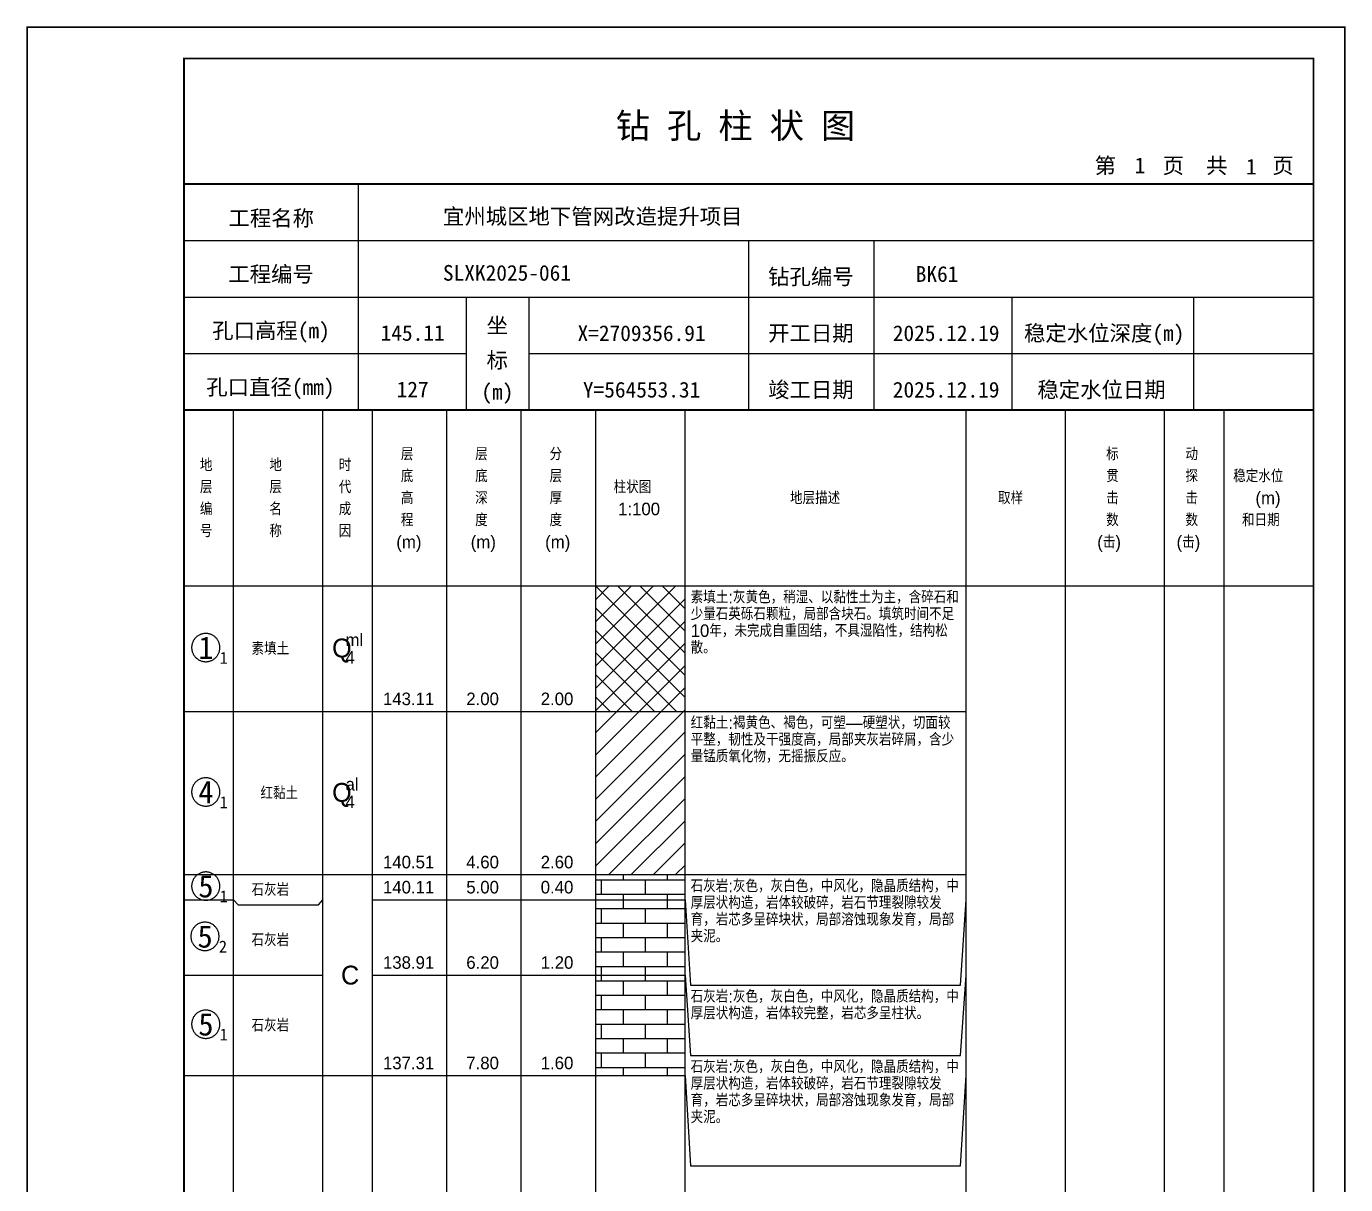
# Model space of a CAD drawing. Header units: millimetres. Extents: x 12489 to 89920, y 4630 to 4927.
# Drawn here: x 25689.3 to 25899.6, y 4742.3 to 4926.8 of the extents above; entities that cross this region are included whole.
import ezdxf
from ezdxf.enums import TextEntityAlignment as Align

# ---------------------------------------------------------------- set-up
doc = ezdxf.new("R2010")
doc.units = ezdxf.units.MM
doc.layers.add('ZZT_TC', color=7, linetype='Continuous')
doc.styles.add('成果图图块', font='', dxfattribs={"height": 2.5})
doc.styles.add('成果图模板', font='')
doc.styles.add('成果图模板标题', font='simhei.ttf')
doc.styles.add('成果图表体', font='Comfont.shx', dxfattribs={"height": 2, "bigfont": 'Hztxt12a.shx'})
doc.styles.get('成果图图块').set_extended_font_data('FangSong_GB2312')
doc.styles.get('成果图模板').set_extended_font_data('FangSong_GB2312')
pattern_1 = [(0, (0, 0), (0, 2.3), []), (90, (0, 0), (-3.5, 2.3), [2.3, -2.3])]

# ---------------------------------------------------------------- blocks, each defined once
blk = doc.blocks.new('DCBH-1-1-1041', base_point=(0.3, -0.11))
at = {"layer": 'ZZT_TC', "color": 7}
blk.add_polyline3d([(-0.19, 2.31, 0), (-0.3, 2.31, 0), (-0.41, 2.3, 0), (-0.52, 2.29, 0), (-0.63, 2.27, 0), (-0.73, 2.24, 0), (-0.84, 2.21, 0), (-0.95, 2.18, 0), (-1.05, 2.14, 0), (-1.15, 2.09, 0), (-1.25, 2.04, 0), (-1.35, 1.99, 0), (-1.44, 1.93, 0), (-1.53, 1.87, 0), (-1.62, 1.8, 0), (-1.7, 1.73, 0), (-1.78, 1.65, 0), (-1.86, 1.57, 0), (-1.93, 1.49, 0), (-2, 1.4, 0), (-2.06, 1.31, 0), (-2.12, 1.22, 0), (-2.17, 1.12, 0), (-2.22, 1.02, 0), (-2.27, 0.92, 0), (-2.31, 0.82, 0), (-2.34, 0.71, 0), (-2.37, 0.61, 0), (-2.4, 0.5, 0), (-2.41, 0.39, 0), (-2.43, 0.28, 0), (-2.44, 0.17, 0), (-2.44, 0.06, 0), (-2.44, -0.05, 0), (-2.43, -0.16, 0), (-2.41, -0.27, 0), (-2.4, -0.38, 0), (-2.37, -0.49, 0), (-2.34, -0.6, 0), (-2.31, -0.7, 0), (-2.27, -0.8, 0), (-2.22, -0.9, 0), (-2.17, -1, 0), (-2.12, -1.1, 0), (-2.06, -1.19, 0), (-2, -1.28, 0), (-1.93, -1.37, 0), (-1.86, -1.45, 0), (-1.78, -1.53, 0), (-1.7, -1.61, 0), (-1.62, -1.68, 0), (-1.53, -1.75, 0), (-1.44, -1.81, 0), (-1.35, -1.87, 0), (-1.25, -1.93, 0), (-1.15, -1.98, 0), (-1.05, -2.02, 0), (-0.95, -2.06, 0), (-0.84, -2.1, 0), (-0.73, -2.13, 0), (-0.63, -2.15, 0), (-0.52, -2.17, 0), (-0.41, -2.18, 0), (-0.3, -2.19, 0), (-0.19, -2.19, 0), (-0.08, -2.19, 0), (0.03, -2.18, 0), (0.14, -2.17, 0), (0.25, -2.15, 0), (0.36, -2.13, 0), (0.47, -2.1, 0), (0.57, -2.06, 0), (0.67, -2.02, 0), (0.77, -1.98, 0), (0.87, -1.93, 0), (0.97, -1.87, 0), (1.06, -1.81, 0), (1.15, -1.75, 0), (1.24, -1.68, 0), (1.32, -1.61, 0), (1.4, -1.53, 0), (1.48, -1.45, 0), (1.55, -1.37, 0), (1.62, -1.28, 0), (1.68, -1.19, 0), (1.74, -1.1, 0), (1.8, -1, 0), (1.85, -0.9, 0), (1.89, -0.8, 0), (1.93, -0.7, 0), (1.97, -0.6, 0), (2, -0.49, 0), (2.02, -0.38, 0), (2.04, -0.27, 0), (2.05, -0.16, 0), (2.06, -0.05, 0), (2.06, 0.06, 0), (2.06, 0.17, 0), (2.05, 0.28, 0), (2.04, 0.39, 0), (2.02, 0.5, 0), (2, 0.61, 0), (1.97, 0.71, 0), (1.93, 0.82, 0), (1.89, 0.92, 0), (1.85, 1.02, 0), (1.8, 1.12, 0), (1.74, 1.22, 0), (1.68, 1.31, 0), (1.62, 1.4, 0), (1.55, 1.49, 0), (1.48, 1.57, 0), (1.4, 1.65, 0), (1.32, 1.73, 0), (1.24, 1.8, 0), (1.15, 1.87, 0), (1.06, 1.93, 0), (0.97, 1.99, 0), (0.87, 2.04, 0), (0.77, 2.09, 0), (0.67, 2.14, 0), (0.57, 2.18, 0), (0.47, 2.21, 0), (0.36, 2.24, 0), (0.25, 2.27, 0), (0.14, 2.29, 0), (0.03, 2.3, 0), (-0.08, 2.31, 0), (-0.19, 2.31, 0)], dxfattribs=at)
at = {"style": '成果图图块'}
blk.add_text('1', height=3.57, dxfattribs=at).set_placement((-0.16, -1.74), align=Align.CENTER)
blk.add_text('1', height=1.91, dxfattribs=at).set_placement((2.03, -2.53))
blk = doc.blocks.new('DCBH-1-1-1042', base_point=(0.3, -0.11))
at = {"layer": 'ZZT_TC', "color": 7}
blk.add_polyline3d([(-0.19, 2.31, 0), (-0.3, 2.31, 0), (-0.41, 2.3, 0), (-0.52, 2.29, 0), (-0.63, 2.27, 0), (-0.73, 2.24, 0), (-0.84, 2.21, 0), (-0.95, 2.18, 0), (-1.05, 2.14, 0), (-1.15, 2.09, 0), (-1.25, 2.04, 0), (-1.35, 1.99, 0), (-1.44, 1.93, 0), (-1.53, 1.87, 0), (-1.62, 1.8, 0), (-1.7, 1.73, 0), (-1.78, 1.65, 0), (-1.86, 1.57, 0), (-1.93, 1.49, 0), (-2, 1.4, 0), (-2.06, 1.31, 0), (-2.12, 1.22, 0), (-2.17, 1.12, 0), (-2.22, 1.02, 0), (-2.27, 0.92, 0), (-2.31, 0.82, 0), (-2.34, 0.71, 0), (-2.37, 0.61, 0), (-2.4, 0.5, 0), (-2.41, 0.39, 0), (-2.43, 0.28, 0), (-2.44, 0.17, 0), (-2.44, 0.06, 0), (-2.44, -0.05, 0), (-2.43, -0.16, 0), (-2.41, -0.27, 0), (-2.4, -0.38, 0), (-2.37, -0.49, 0), (-2.34, -0.6, 0), (-2.31, -0.7, 0), (-2.27, -0.8, 0), (-2.22, -0.9, 0), (-2.17, -1, 0), (-2.12, -1.1, 0), (-2.06, -1.19, 0), (-2, -1.28, 0), (-1.93, -1.37, 0), (-1.86, -1.45, 0), (-1.78, -1.53, 0), (-1.7, -1.61, 0), (-1.62, -1.68, 0), (-1.53, -1.75, 0), (-1.44, -1.81, 0), (-1.35, -1.87, 0), (-1.25, -1.93, 0), (-1.15, -1.98, 0), (-1.05, -2.02, 0), (-0.95, -2.06, 0), (-0.84, -2.1, 0), (-0.73, -2.13, 0), (-0.63, -2.15, 0), (-0.52, -2.17, 0), (-0.41, -2.18, 0), (-0.3, -2.19, 0), (-0.19, -2.19, 0), (-0.08, -2.19, 0), (0.03, -2.18, 0), (0.14, -2.17, 0), (0.25, -2.15, 0), (0.36, -2.13, 0), (0.47, -2.1, 0), (0.57, -2.06, 0), (0.67, -2.02, 0), (0.77, -1.98, 0), (0.87, -1.93, 0), (0.97, -1.87, 0), (1.06, -1.81, 0), (1.15, -1.75, 0), (1.24, -1.68, 0), (1.32, -1.61, 0), (1.4, -1.53, 0), (1.48, -1.45, 0), (1.55, -1.37, 0), (1.62, -1.28, 0), (1.68, -1.19, 0), (1.74, -1.1, 0), (1.8, -1, 0), (1.85, -0.9, 0), (1.89, -0.8, 0), (1.93, -0.7, 0), (1.97, -0.6, 0), (2, -0.49, 0), (2.02, -0.38, 0), (2.04, -0.27, 0), (2.05, -0.16, 0), (2.06, -0.05, 0), (2.06, 0.06, 0), (2.06, 0.17, 0), (2.05, 0.28, 0), (2.04, 0.39, 0), (2.02, 0.5, 0), (2, 0.61, 0), (1.97, 0.71, 0), (1.93, 0.82, 0), (1.89, 0.92, 0), (1.85, 1.02, 0), (1.8, 1.12, 0), (1.74, 1.22, 0), (1.68, 1.31, 0), (1.62, 1.4, 0), (1.55, 1.49, 0), (1.48, 1.57, 0), (1.4, 1.65, 0), (1.32, 1.73, 0), (1.24, 1.8, 0), (1.15, 1.87, 0), (1.06, 1.93, 0), (0.97, 1.99, 0), (0.87, 2.04, 0), (0.77, 2.09, 0), (0.67, 2.14, 0), (0.57, 2.18, 0), (0.47, 2.21, 0), (0.36, 2.24, 0), (0.25, 2.27, 0), (0.14, 2.29, 0), (0.03, 2.3, 0), (-0.08, 2.31, 0), (-0.19, 2.31, 0)], dxfattribs=at)
at = {"style": '成果图图块'}
blk.add_text('4', height=3.57, dxfattribs=at).set_placement((-0.16, -1.74), align=Align.CENTER)
blk.add_text('1', height=1.91, dxfattribs=at).set_placement((2.03, -2.53))
blk = doc.blocks.new('DCBH-1-1-1043', base_point=(0.3, -0.11))
at = {"layer": 'ZZT_TC', "color": 7}
blk.add_polyline3d([(-0.19, 2.31, 0), (-0.3, 2.31, 0), (-0.41, 2.3, 0), (-0.52, 2.29, 0), (-0.63, 2.27, 0), (-0.73, 2.24, 0), (-0.84, 2.21, 0), (-0.95, 2.18, 0), (-1.05, 2.14, 0), (-1.15, 2.09, 0), (-1.25, 2.04, 0), (-1.35, 1.99, 0), (-1.44, 1.93, 0), (-1.53, 1.87, 0), (-1.62, 1.8, 0), (-1.7, 1.73, 0), (-1.78, 1.65, 0), (-1.86, 1.57, 0), (-1.93, 1.49, 0), (-2, 1.4, 0), (-2.06, 1.31, 0), (-2.12, 1.22, 0), (-2.17, 1.12, 0), (-2.22, 1.02, 0), (-2.27, 0.92, 0), (-2.31, 0.82, 0), (-2.34, 0.71, 0), (-2.37, 0.61, 0), (-2.4, 0.5, 0), (-2.41, 0.39, 0), (-2.43, 0.28, 0), (-2.44, 0.17, 0), (-2.44, 0.06, 0), (-2.44, -0.05, 0), (-2.43, -0.16, 0), (-2.41, -0.27, 0), (-2.4, -0.38, 0), (-2.37, -0.49, 0), (-2.34, -0.6, 0), (-2.31, -0.7, 0), (-2.27, -0.8, 0), (-2.22, -0.9, 0), (-2.17, -1, 0), (-2.12, -1.1, 0), (-2.06, -1.19, 0), (-2, -1.28, 0), (-1.93, -1.37, 0), (-1.86, -1.45, 0), (-1.78, -1.53, 0), (-1.7, -1.61, 0), (-1.62, -1.68, 0), (-1.53, -1.75, 0), (-1.44, -1.81, 0), (-1.35, -1.87, 0), (-1.25, -1.93, 0), (-1.15, -1.98, 0), (-1.05, -2.02, 0), (-0.95, -2.06, 0), (-0.84, -2.1, 0), (-0.73, -2.13, 0), (-0.63, -2.15, 0), (-0.52, -2.17, 0), (-0.41, -2.18, 0), (-0.3, -2.19, 0), (-0.19, -2.19, 0), (-0.08, -2.19, 0), (0.03, -2.18, 0), (0.14, -2.17, 0), (0.25, -2.15, 0), (0.36, -2.13, 0), (0.47, -2.1, 0), (0.57, -2.06, 0), (0.67, -2.02, 0), (0.77, -1.98, 0), (0.87, -1.93, 0), (0.97, -1.87, 0), (1.06, -1.81, 0), (1.15, -1.75, 0), (1.24, -1.68, 0), (1.32, -1.61, 0), (1.4, -1.53, 0), (1.48, -1.45, 0), (1.55, -1.37, 0), (1.62, -1.28, 0), (1.68, -1.19, 0), (1.74, -1.1, 0), (1.8, -1, 0), (1.85, -0.9, 0), (1.89, -0.8, 0), (1.93, -0.7, 0), (1.97, -0.6, 0), (2, -0.49, 0), (2.02, -0.38, 0), (2.04, -0.27, 0), (2.05, -0.16, 0), (2.06, -0.05, 0), (2.06, 0.06, 0), (2.06, 0.17, 0), (2.05, 0.28, 0), (2.04, 0.39, 0), (2.02, 0.5, 0), (2, 0.61, 0), (1.97, 0.71, 0), (1.93, 0.82, 0), (1.89, 0.92, 0), (1.85, 1.02, 0), (1.8, 1.12, 0), (1.74, 1.22, 0), (1.68, 1.31, 0), (1.62, 1.4, 0), (1.55, 1.49, 0), (1.48, 1.57, 0), (1.4, 1.65, 0), (1.32, 1.73, 0), (1.24, 1.8, 0), (1.15, 1.87, 0), (1.06, 1.93, 0), (0.97, 1.99, 0), (0.87, 2.04, 0), (0.77, 2.09, 0), (0.67, 2.14, 0), (0.57, 2.18, 0), (0.47, 2.21, 0), (0.36, 2.24, 0), (0.25, 2.27, 0), (0.14, 2.29, 0), (0.03, 2.3, 0), (-0.08, 2.31, 0), (-0.19, 2.31, 0)], dxfattribs=at)
at = {"style": '成果图图块'}
blk.add_text('5', height=3.57, dxfattribs=at).set_placement((-0.16, -1.74), align=Align.CENTER)
blk.add_text('1', height=1.91, dxfattribs=at).set_placement((2.03, -2.53))
blk = doc.blocks.new('DCBH-1-1-1044', base_point=(0.43, -0.11))
at = {"layer": 'ZZT_TC', "color": 7}
blk.add_polyline3d([(-0.19, 2.31, 0), (-0.3, 2.31, 0), (-0.41, 2.3, 0), (-0.52, 2.29, 0), (-0.63, 2.27, 0), (-0.73, 2.24, 0), (-0.84, 2.21, 0), (-0.95, 2.18, 0), (-1.05, 2.14, 0), (-1.15, 2.09, 0), (-1.25, 2.04, 0), (-1.35, 1.99, 0), (-1.44, 1.93, 0), (-1.53, 1.87, 0), (-1.62, 1.8, 0), (-1.7, 1.73, 0), (-1.78, 1.65, 0), (-1.86, 1.57, 0), (-1.93, 1.49, 0), (-2, 1.4, 0), (-2.06, 1.31, 0), (-2.12, 1.22, 0), (-2.17, 1.12, 0), (-2.22, 1.02, 0), (-2.27, 0.92, 0), (-2.31, 0.82, 0), (-2.34, 0.71, 0), (-2.37, 0.61, 0), (-2.4, 0.5, 0), (-2.41, 0.39, 0), (-2.43, 0.28, 0), (-2.44, 0.17, 0), (-2.44, 0.06, 0), (-2.44, -0.05, 0), (-2.43, -0.16, 0), (-2.41, -0.27, 0), (-2.4, -0.38, 0), (-2.37, -0.49, 0), (-2.34, -0.6, 0), (-2.31, -0.7, 0), (-2.27, -0.8, 0), (-2.22, -0.9, 0), (-2.17, -1, 0), (-2.12, -1.1, 0), (-2.06, -1.19, 0), (-2, -1.28, 0), (-1.93, -1.37, 0), (-1.86, -1.45, 0), (-1.78, -1.53, 0), (-1.7, -1.61, 0), (-1.62, -1.68, 0), (-1.53, -1.75, 0), (-1.44, -1.81, 0), (-1.35, -1.87, 0), (-1.25, -1.93, 0), (-1.15, -1.98, 0), (-1.05, -2.02, 0), (-0.95, -2.06, 0), (-0.84, -2.1, 0), (-0.73, -2.13, 0), (-0.63, -2.15, 0), (-0.52, -2.17, 0), (-0.41, -2.18, 0), (-0.3, -2.19, 0), (-0.19, -2.19, 0), (-0.08, -2.19, 0), (0.03, -2.18, 0), (0.14, -2.17, 0), (0.25, -2.15, 0), (0.36, -2.13, 0), (0.47, -2.1, 0), (0.57, -2.06, 0), (0.67, -2.02, 0), (0.77, -1.98, 0), (0.87, -1.93, 0), (0.97, -1.87, 0), (1.06, -1.81, 0), (1.15, -1.75, 0), (1.24, -1.68, 0), (1.32, -1.61, 0), (1.4, -1.53, 0), (1.48, -1.45, 0), (1.55, -1.37, 0), (1.62, -1.28, 0), (1.68, -1.19, 0), (1.74, -1.1, 0), (1.8, -1, 0), (1.85, -0.9, 0), (1.89, -0.8, 0), (1.93, -0.7, 0), (1.97, -0.6, 0), (2, -0.49, 0), (2.02, -0.38, 0), (2.04, -0.27, 0), (2.05, -0.16, 0), (2.06, -0.05, 0), (2.06, 0.06, 0), (2.06, 0.17, 0), (2.05, 0.28, 0), (2.04, 0.39, 0), (2.02, 0.5, 0), (2, 0.61, 0), (1.97, 0.71, 0), (1.93, 0.82, 0), (1.89, 0.92, 0), (1.85, 1.02, 0), (1.8, 1.12, 0), (1.74, 1.22, 0), (1.68, 1.31, 0), (1.62, 1.4, 0), (1.55, 1.49, 0), (1.48, 1.57, 0), (1.4, 1.65, 0), (1.32, 1.73, 0), (1.24, 1.8, 0), (1.15, 1.87, 0), (1.06, 1.93, 0), (0.97, 1.99, 0), (0.87, 2.04, 0), (0.77, 2.09, 0), (0.67, 2.14, 0), (0.57, 2.18, 0), (0.47, 2.21, 0), (0.36, 2.24, 0), (0.25, 2.27, 0), (0.14, 2.29, 0), (0.03, 2.3, 0), (-0.08, 2.31, 0), (-0.19, 2.31, 0)], dxfattribs=at)
at = {"style": '成果图图块'}
blk.add_text('5', height=3.57, dxfattribs=at).set_placement((-0.16, -1.74), align=Align.CENTER)
blk.add_text('2', height=1.91, dxfattribs=at).set_placement((2.03, -2.53))
blk = doc.blocks.new('DCBH-1-1-1045', base_point=(0.3, -0.11))
at = {"layer": 'ZZT_TC', "color": 7}
blk.add_polyline3d([(-0.19, 2.31, 0), (-0.3, 2.31, 0), (-0.41, 2.3, 0), (-0.52, 2.29, 0), (-0.63, 2.27, 0), (-0.73, 2.24, 0), (-0.84, 2.21, 0), (-0.95, 2.18, 0), (-1.05, 2.14, 0), (-1.15, 2.09, 0), (-1.25, 2.04, 0), (-1.35, 1.99, 0), (-1.44, 1.93, 0), (-1.53, 1.87, 0), (-1.62, 1.8, 0), (-1.7, 1.73, 0), (-1.78, 1.65, 0), (-1.86, 1.57, 0), (-1.93, 1.49, 0), (-2, 1.4, 0), (-2.06, 1.31, 0), (-2.12, 1.22, 0), (-2.17, 1.12, 0), (-2.22, 1.02, 0), (-2.27, 0.92, 0), (-2.31, 0.82, 0), (-2.34, 0.71, 0), (-2.37, 0.61, 0), (-2.4, 0.5, 0), (-2.41, 0.39, 0), (-2.43, 0.28, 0), (-2.44, 0.17, 0), (-2.44, 0.06, 0), (-2.44, -0.05, 0), (-2.43, -0.16, 0), (-2.41, -0.27, 0), (-2.4, -0.38, 0), (-2.37, -0.49, 0), (-2.34, -0.6, 0), (-2.31, -0.7, 0), (-2.27, -0.8, 0), (-2.22, -0.9, 0), (-2.17, -1, 0), (-2.12, -1.1, 0), (-2.06, -1.19, 0), (-2, -1.28, 0), (-1.93, -1.37, 0), (-1.86, -1.45, 0), (-1.78, -1.53, 0), (-1.7, -1.61, 0), (-1.62, -1.68, 0), (-1.53, -1.75, 0), (-1.44, -1.81, 0), (-1.35, -1.87, 0), (-1.25, -1.93, 0), (-1.15, -1.98, 0), (-1.05, -2.02, 0), (-0.95, -2.06, 0), (-0.84, -2.1, 0), (-0.73, -2.13, 0), (-0.63, -2.15, 0), (-0.52, -2.17, 0), (-0.41, -2.18, 0), (-0.3, -2.19, 0), (-0.19, -2.19, 0), (-0.08, -2.19, 0), (0.03, -2.18, 0), (0.14, -2.17, 0), (0.25, -2.15, 0), (0.36, -2.13, 0), (0.47, -2.1, 0), (0.57, -2.06, 0), (0.67, -2.02, 0), (0.77, -1.98, 0), (0.87, -1.93, 0), (0.97, -1.87, 0), (1.06, -1.81, 0), (1.15, -1.75, 0), (1.24, -1.68, 0), (1.32, -1.61, 0), (1.4, -1.53, 0), (1.48, -1.45, 0), (1.55, -1.37, 0), (1.62, -1.28, 0), (1.68, -1.19, 0), (1.74, -1.1, 0), (1.8, -1, 0), (1.85, -0.9, 0), (1.89, -0.8, 0), (1.93, -0.7, 0), (1.97, -0.6, 0), (2, -0.49, 0), (2.02, -0.38, 0), (2.04, -0.27, 0), (2.05, -0.16, 0), (2.06, -0.05, 0), (2.06, 0.06, 0), (2.06, 0.17, 0), (2.05, 0.28, 0), (2.04, 0.39, 0), (2.02, 0.5, 0), (2, 0.61, 0), (1.97, 0.71, 0), (1.93, 0.82, 0), (1.89, 0.92, 0), (1.85, 1.02, 0), (1.8, 1.12, 0), (1.74, 1.22, 0), (1.68, 1.31, 0), (1.62, 1.4, 0), (1.55, 1.49, 0), (1.48, 1.57, 0), (1.4, 1.65, 0), (1.32, 1.73, 0), (1.24, 1.8, 0), (1.15, 1.87, 0), (1.06, 1.93, 0), (0.97, 1.99, 0), (0.87, 2.04, 0), (0.77, 2.09, 0), (0.67, 2.14, 0), (0.57, 2.18, 0), (0.47, 2.21, 0), (0.36, 2.24, 0), (0.25, 2.27, 0), (0.14, 2.29, 0), (0.03, 2.3, 0), (-0.08, 2.31, 0), (-0.19, 2.31, 0)], dxfattribs=at)
at = {"style": '成果图图块'}
blk.add_text('5', height=3.57, dxfattribs=at).set_placement((-0.16, -1.74), align=Align.CENTER)
blk.add_text('1', height=1.91, dxfattribs=at).set_placement((2.03, -2.53))
blk = doc.blocks.new('钻孔柱状图路桥昇龙制图梁世成校核莫家里.dwg61', base_point=(25, 236))
for p, q in [((52.82, 236), (52.82, 272)), ((25, 263), (205, 263)), ((115, 236), (115, 263)), ((135, 236), (135, 263)), ((25, 254), (205, 254)), ((70, 236), (70, 254)), ((80, 236), (80, 254)), ((157, 236), (157, 254)), ((185.95, 236), (185.95, 254)), ((25, 245), (70, 245)), ((80, 245), (205, 245))]:
    blk.add_line(p, q)
for points, const_width in [([(0, 0), (210, 0), (210, 297), (0, 297)], 0.25), ([(25, 5), (205, 5), (205, 292), (25, 292)], 0.3)]:
    blk.add_lwpolyline(points, close=True, dxfattribs=dict(const_width=const_width))
at = {"const_width": 0.3}
for points in [[(25, 272), (205, 272)], [(25, 236), (205, 236)]]:
    blk.add_lwpolyline(points, dxfattribs=at)
for s, height, style, p in [('钻 孔 柱 状 图', 4, '成果图模板标题', (93.8, 279.31)), ('第', 2.5, '成果图模板', (170.12, 273.7)), ('页', 2.5, '成果图模板', (180.96, 273.7)), ('共', 2.5, '成果图模板', (187.88, 273.7)), ('页', 2.5, '成果图模板', (198.44, 273.7)), ('工程名称', 2.5, '成果图模板', (32.07, 265.32)), ('宜州城区地下管网改造提升项目', 2.5, '成果图模板', (66.26, 265.61)), ('工程编号', 2.5, '成果图模板', (32.05, 256.41)), ('SLXK2025-061', 2.5, '成果图模板', (66.26, 256.61)), ('钻孔编号', 2.5, '成果图模板', (118.08, 256)), ('BK61', 2.5, '成果图模板', (141.61, 256.43)), ('孔口高程(m)', 2.5, '成果图模板', (29.48, 247.41)), ('坐', 2.5, '成果图模板', (73.21, 248.24)), ('开工日期', 2.5, '成果图模板', (118.08, 247)), ('稳定水位深度(m)', 2.5, '成果图模板', (158.86, 247)), ('标', 2.5, '成果图模板', (73.21, 242.7)), ('孔口直径(mm)', 2.5, '成果图模板', (28.54, 238.41)), ('(m) ', 2.5, '成果图模板', (72.38, 237.65)), ('竣工日期', 2.5, '成果图模板', (118.08, 238)), ('稳定水位日期', 2.5, '成果图模板', (160.99, 238))]:
    blk.add_text(s, height=height, dxfattribs=dict(style=style)).set_placement(p)
at = {"style": '成果图模板'}
for s, p in [('1', (177.35, 273.74)), ('1', (195.08, 273.53)), ('145.11', (61.43, 247.04)), ('X=2709356.91', (97.92, 247)), ('2025.12.19', (146.46, 247)), ('127', (61.43, 238.04)), ('Y=564553.31', (97.92, 238)), ('2025.12.19', (146.46, 238))]:
    blk.add_text(s, height=2.5, dxfattribs=at).set_placement(p, align=Align.CENTER)

msp = doc.modelspace()

# ---------------------------------------------------------------- hatches: boundary and pattern name
at = {"linetype": 'Continuous'}
h = msp.add_hatch(dxfattribs=at)
h.set_pattern_fill('GKSTT', scale=0.5, style=0, pattern_type=2)
h.set_pattern_definition([(45, (0, 0), (-1.76776695, 1.76776695), []), (135, (0, 0), (-1.76776695, -1.76776695), [])])
h.paths.add_polyline_path([(25780.06, 4817.71), (25794.29, 4817.71), (25794.29, 4837.71), (25780.06, 4837.71)])
h = msp.add_hatch(dxfattribs=at)
h.set_pattern_fill('GKNXT', scale=0.5, style=0, pattern_type=2)
h.set_pattern_definition([(45, (0, 0), (-1.76776695, 1.76776695), [])])
h.paths.add_polyline_path([(25780.06, 4791.71), (25794.29, 4791.71), (25794.29, 4817.71), (25780.06, 4817.71)])
h = msp.add_hatch(dxfattribs=at)
h.set_pattern_fill('GKSHY', scale=0.5, style=0, pattern_type=2)
h.set_pattern_definition(pattern_1)
h.paths.add_polyline_path([(25780.06, 4787.71), (25794.29, 4787.71), (25794.29, 4791.71), (25780.06, 4791.71)])
h = msp.add_hatch(dxfattribs=at)
h.set_pattern_fill('GKSHY', scale=0.5, style=0, pattern_type=2)
h.set_pattern_definition(pattern_1)
h.paths.add_polyline_path([(25780.06, 4775.71), (25794.29, 4775.71), (25794.29, 4787.71), (25780.06, 4787.71)])
h = msp.add_hatch(dxfattribs=at)
h.set_pattern_fill('GKSHY', scale=0.5, style=0, pattern_type=2)
h.set_pattern_definition(pattern_1)
h.paths.add_polyline_path([(25780.06, 4759.71), (25794.29, 4759.71), (25794.29, 4775.71), (25780.06, 4775.71)])

# ---------------------------------------------------------------- linework, layer by layer
at = {"color": 0}
for p, q in [((25714.45, 4837.71), (25722.35, 4837.71)), ((25714.45, 4817.71), (25714.45, 4837.71)), ((25722.35, 4817.71), (25722.35, 4837.71)), ((25714.45, 4817.71), (25722.35, 4817.71)), ((25714.45, 4817.71), (25722.35, 4817.71)), ((25714.45, 4791.71), (25714.45, 4817.71)), ((25722.35, 4791.71), (25722.35, 4817.71)), ((25714.45, 4791.71), (25722.35, 4791.71)), ((25714.45, 4791.71), (25722.35, 4791.71)), ((25714.45, 4787.71), (25714.45, 4791.71)), ((25722.35, 4787.71), (25722.35, 4791.71)), ((25714.45, 4787.71), (25722.35, 4787.71)), ((25714.45, 4787.71), (25722.35, 4787.71)), ((25714.45, 4775.71), (25714.45, 4787.71)), ((25722.35, 4775.71), (25722.35, 4787.71)), ((25714.45, 4775.71), (25722.35, 4775.71)), ((25714.45, 4775.71), (25722.35, 4775.71)), ((25714.45, 4759.71), (25714.45, 4775.71)), ((25722.35, 4759.71), (25722.35, 4775.71)), ((25714.45, 4759.71), (25722.35, 4759.71))]:
    msp.add_line(p, q, dxfattribs=at)
for points in [[(25714.45, 4865.71), (25722.35, 4865.71)], [(25714.45, 4837.71), (25714.45, 4865.71)], [(25722.35, 4837.71), (25722.35, 4865.71)], [(25722.35, 4865.71), (25736.58, 4865.71)], [(25722.35, 4837.71), (25722.35, 4865.71)], [(25736.58, 4837.71), (25736.58, 4865.71)], [(25736.58, 4865.71), (25744.49, 4865.71)], [(25736.58, 4837.71), (25736.58, 4865.71)], [(25744.49, 4837.71), (25744.49, 4865.71)], [(25744.49, 4865.71), (25756.35, 4865.71)], [(25744.49, 4837.71), (25744.49, 4865.71)], [(25756.35, 4837.71), (25756.35, 4865.71)], [(25756.35, 4865.71), (25768.2, 4865.71)], [(25756.35, 4837.71), (25756.35, 4865.71)], [(25768.2, 4837.71), (25768.2, 4865.71)], [(25768.2, 4865.71), (25780.06, 4865.71)], [(25768.2, 4837.71), (25768.2, 4865.71)], [(25780.06, 4837.71), (25780.06, 4865.71)], [(25780.06, 4865.71), (25794.29, 4865.71)], [(25780.06, 4837.71), (25780.06, 4865.71)], [(25794.29, 4837.71), (25794.29, 4865.71)], [(25794.29, 4865.71), (25839.11, 4865.71)], [(25794.29, 4837.71), (25794.29, 4865.71)], [(25839.11, 4837.71), (25839.11, 4865.71)], [(25839.11, 4865.71), (25854.92, 4865.71)], [(25839.11, 4837.71), (25839.11, 4865.71)], [(25854.92, 4837.71), (25854.92, 4865.71)], [(25854.92, 4865.71), (25870.73, 4865.71)], [(25854.92, 4837.71), (25854.92, 4865.71)], [(25870.73, 4837.71), (25870.73, 4865.71)], [(25870.73, 4865.71), (25880.22, 4865.71)], [(25870.73, 4837.71), (25870.73, 4865.71)], [(25880.22, 4837.71), (25880.22, 4865.71)], [(25880.22, 4865.71), (25894.45, 4865.71)], [(25880.22, 4837.71), (25880.22, 4865.71)], [(25894.45, 4837.71), (25894.45, 4865.71)], [(25714.45, 4837.71), (25722.35, 4837.71)], [(25714.45, 4643.71), (25714.45, 4837.71)], [(25714.45, 4837.71), (25722.35, 4837.71)], [(25722.35, 4643.71), (25722.35, 4837.71)], [(25722.35, 4837.71), (25736.58, 4837.71)], [(25722.35, 4643.71), (25722.35, 4837.71)], [(25722.35, 4837.71), (25736.58, 4837.71)], [(25722.35, 4837.71), (25736.58, 4837.71)], [(25722.35, 4817.71), (25722.35, 4837.71)], [(25736.58, 4643.71), (25736.58, 4837.71)], [(25736.58, 4817.71), (25736.58, 4837.71)], [(25736.58, 4837.71), (25744.49, 4837.71)], [(25736.58, 4643.71), (25736.58, 4837.71)], [(25736.58, 4837.71), (25744.49, 4837.71)], [(25736.58, 4837.71), (25744.49, 4837.71)], [(25736.58, 4817.71), (25736.58, 4837.71)], [(25744.49, 4643.71), (25744.49, 4837.71)], [(25744.49, 4817.71), (25744.49, 4837.71)], [(25744.49, 4837.71), (25756.35, 4837.71)], [(25744.49, 4643.71), (25744.49, 4837.71)], [(25744.49, 4837.71), (25756.35, 4837.71)], [(25744.49, 4837.71), (25756.35, 4837.71)], [(25744.49, 4817.71), (25744.49, 4837.71)], [(25756.35, 4643.71), (25756.35, 4837.71)], [(25756.35, 4817.71), (25756.35, 4837.71)], [(25756.35, 4837.71), (25768.2, 4837.71)], [(25756.35, 4643.71), (25756.35, 4837.71)], [(25756.35, 4837.71), (25768.2, 4837.71)], [(25756.35, 4837.71), (25768.2, 4837.71)], [(25756.35, 4817.71), (25756.35, 4837.71)], [(25768.2, 4643.71), (25768.2, 4837.71)], [(25768.2, 4817.71), (25768.2, 4837.71)], [(25768.2, 4837.71), (25780.06, 4837.71)], [(25768.2, 4643.71), (25768.2, 4837.71)], [(25768.2, 4837.71), (25780.06, 4837.71)], [(25768.2, 4837.71), (25780.06, 4837.71)], [(25768.2, 4817.71), (25768.2, 4837.71)], [(25780.06, 4643.71), (25780.06, 4837.71)], [(25780.06, 4817.71), (25780.06, 4837.71)], [(25780.06, 4837.71), (25794.29, 4837.71)], [(25780.06, 4643.71), (25780.06, 4837.71)], [(25780.06, 4837.71), (25794.29, 4837.71)], [(25794.29, 4643.71), (25794.29, 4837.71)], [(25794.29, 4837.71), (25839.11, 4837.71)], [(25794.29, 4643.71), (25794.29, 4837.71)], [(25794.29, 4837.71), (25839.11, 4837.71)], [(25794.29, 4837.71), (25839.11, 4837.71)], [(25794.29, 4817.71), (25794.29, 4837.71)], [(25839.11, 4643.71), (25839.11, 4837.71)], [(25839.11, 4817.71), (25839.11, 4837.71)], [(25839.11, 4837.71), (25854.92, 4837.71)], [(25839.11, 4643.71), (25839.11, 4837.71)], [(25839.11, 4837.71), (25854.92, 4837.71)], [(25854.92, 4643.71), (25854.92, 4837.71)], [(25854.92, 4837.71), (25870.73, 4837.71)], [(25854.92, 4643.71), (25854.92, 4837.71)], [(25854.92, 4837.71), (25870.73, 4837.71)], [(25870.73, 4643.71), (25870.73, 4837.71)], [(25870.73, 4837.71), (25880.22, 4837.71)], [(25870.73, 4643.71), (25870.73, 4837.71)], [(25870.73, 4837.71), (25880.22, 4837.71)], [(25880.22, 4643.71), (25880.22, 4837.71)], [(25880.22, 4837.71), (25894.45, 4837.71)], [(25880.22, 4643.71), (25880.22, 4837.71)], [(25880.22, 4837.71), (25894.45, 4837.71)], [(25894.45, 4643.71), (25894.45, 4837.71)], [(25722.35, 4817.71), (25736.58, 4817.71)], [(25722.35, 4817.71), (25736.58, 4817.71)], [(25722.35, 4791.71), (25722.35, 4817.71)], [(25736.58, 4791.71), (25736.58, 4817.71)], [(25736.58, 4817.71), (25744.49, 4817.71)], [(25736.58, 4817.71), (25744.49, 4817.71)], [(25736.58, 4791.71), (25736.58, 4817.71)], [(25744.49, 4791.71), (25744.49, 4817.71)], [(25744.49, 4817.71), (25756.35, 4817.71)], [(25744.49, 4817.71), (25756.35, 4817.71)], [(25744.49, 4791.71), (25744.49, 4817.71)], [(25756.35, 4791.71), (25756.35, 4817.71)], [(25756.35, 4817.71), (25768.2, 4817.71)], [(25756.35, 4817.71), (25768.2, 4817.71)], [(25756.35, 4791.71), (25756.35, 4817.71)], [(25768.2, 4791.71), (25768.2, 4817.71)], [(25768.2, 4817.71), (25780.06, 4817.71)], [(25768.2, 4817.71), (25780.06, 4817.71)], [(25768.2, 4791.71), (25768.2, 4817.71)], [(25780.06, 4791.71), (25780.06, 4817.71)], [(25794.29, 4817.71), (25839.11, 4817.71)], [(25794.29, 4817.71), (25839.11, 4817.71)], [(25794.29, 4791.71), (25794.29, 4817.71)], [(25839.11, 4791.71), (25839.11, 4817.71)], [(25722.35, 4791.71), (25736.58, 4791.71)], [(25722.35, 4787.71), (25722.35, 4791.71)], [(25736.58, 4787.71), (25736.58, 4791.71)], [(25736.58, 4791.71), (25744.49, 4791.71)], [(25736.58, 4791.71), (25744.49, 4791.71)], [(25736.58, 4759.71), (25736.58, 4791.71)], [(25744.49, 4759.71), (25744.49, 4791.71)], [(25744.49, 4791.71), (25756.35, 4791.71)], [(25744.49, 4791.71), (25756.35, 4791.71)], [(25744.49, 4787.71), (25744.49, 4791.71)], [(25756.35, 4787.71), (25756.35, 4791.71)], [(25756.35, 4791.71), (25768.2, 4791.71)], [(25756.35, 4791.71), (25768.2, 4791.71)], [(25756.35, 4787.71), (25756.35, 4791.71)], [(25768.2, 4787.71), (25768.2, 4791.71)], [(25768.2, 4791.71), (25780.06, 4791.71)], [(25768.2, 4791.71), (25780.06, 4791.71)], [(25768.2, 4787.71), (25768.2, 4791.71)], [(25780.06, 4787.71), (25780.06, 4791.71)], [(25794.29, 4791.71), (25839.11, 4791.71)], [(25794.29, 4787.71), (25794.29, 4791.71)], [(25839.11, 4787.71), (25839.11, 4791.71)], [(25722.35, 4787.71), (25723.06, 4786.91)], [(25722.35, 4775.71), (25722.35, 4787.71)], [(25735.87, 4786.91), (25736.58, 4787.71)], [(25736.58, 4775.71), (25736.58, 4787.71)], [(25744.49, 4787.71), (25756.35, 4787.71)], [(25744.49, 4787.71), (25756.35, 4787.71)], [(25744.49, 4775.71), (25744.49, 4787.71)], [(25756.35, 4775.71), (25756.35, 4787.71)], [(25756.35, 4787.71), (25768.2, 4787.71)], [(25756.35, 4787.71), (25768.2, 4787.71)], [(25756.35, 4775.71), (25756.35, 4787.71)], [(25768.2, 4775.71), (25768.2, 4787.71)], [(25768.2, 4787.71), (25780.06, 4787.71)], [(25768.2, 4787.71), (25780.06, 4787.71)], [(25768.2, 4775.71), (25768.2, 4787.71)], [(25780.06, 4775.71), (25780.06, 4787.71)], [(25794.29, 4787.71), (25795.19, 4774.11)], [(25794.29, 4775.71), (25794.29, 4787.71)], [(25838.22, 4774.11), (25839.11, 4787.71)], [(25839.11, 4775.71), (25839.11, 4787.71)], [(25723.06, 4786.91), (25735.87, 4786.91)], [(25722.35, 4775.71), (25736.58, 4775.71)], [(25722.35, 4775.71), (25736.58, 4775.71)], [(25722.35, 4759.71), (25722.35, 4775.71)], [(25736.58, 4759.71), (25736.58, 4775.71)], [(25744.49, 4775.71), (25756.35, 4775.71)], [(25744.49, 4775.71), (25756.35, 4775.71)], [(25744.49, 4759.71), (25744.49, 4775.71)], [(25756.35, 4759.71), (25756.35, 4775.71)], [(25756.35, 4775.71), (25768.2, 4775.71)], [(25756.35, 4775.71), (25768.2, 4775.71)], [(25756.35, 4759.71), (25756.35, 4775.71)], [(25768.2, 4759.71), (25768.2, 4775.71)], [(25768.2, 4775.71), (25780.06, 4775.71)], [(25768.2, 4775.71), (25780.06, 4775.71)], [(25768.2, 4759.71), (25768.2, 4775.71)], [(25780.06, 4759.71), (25780.06, 4775.71)], [(25794.29, 4775.71), (25795.19, 4762.91)], [(25794.29, 4759.71), (25794.29, 4775.71)], [(25838.22, 4762.91), (25839.11, 4775.71)], [(25839.11, 4759.71), (25839.11, 4775.71)], [(25795.19, 4774.11), (25838.22, 4774.11)], [(25795.19, 4762.91), (25838.22, 4762.91)], [(25722.35, 4759.71), (25736.58, 4759.71)], [(25736.58, 4759.71), (25744.49, 4759.71)], [(25744.49, 4759.71), (25756.35, 4759.71)], [(25756.35, 4759.71), (25768.2, 4759.71)], [(25768.2, 4759.71), (25780.06, 4759.71)], [(25794.29, 4759.71), (25795.19, 4745.31)], [(25838.22, 4745.31), (25839.11, 4759.71)], [(25795.19, 4745.31), (25838.22, 4745.31)]]:
    msp.add_lwpolyline(points, dxfattribs=at)
at = {"color": 7, "flags": 128}
for points in [[(25780.06, 4817.71), (25794.29, 4817.71)], [(25780.06, 4791.71), (25794.29, 4791.71)], [(25780.06, 4787.71), (25794.29, 4787.71)], [(25780.06, 4775.71), (25794.29, 4775.71)], [(25780.06, 4759.71), (25794.29, 4759.71)]]:
    msp.add_lwpolyline(points, dxfattribs=at)

# ---------------------------------------------------------------- block references
for name, p in [('钻孔柱状图路桥昇龙制图梁世成校核莫家里.dwg61', (25714.45, 4865.71)), ('DCBH-1-1-1041', (25718.4, 4827.71)), ('DCBH-1-1-1042', (25718.4, 4804.71)), ('DCBH-1-1-1043', (25718.4, 4789.71)), ('DCBH-1-1-1044', (25718.4, 4781.71)), ('DCBH-1-1-1045', (25718.4, 4767.71))]:
    msp.add_blockref(name, p)

# ---------------------------------------------------------------- texts
at = {"color": 0, "style": '成果图表体'}
for s, height, p in [('层', 2, (25749, 4857.71)), ('层', 2, (25760.85, 4857.71)), ('分', 2, (25772.71, 4857.71)), ('标', 2, (25861.41, 4857.71)), ('动', 2, (25874.05, 4857.71)), ('地', 2, (25716.98, 4855.96)), ('地', 2, (25728.05, 4855.96)), ('时', 2, (25739.11, 4855.96)), ('底', 2, (25749, 4854.21)), ('底', 2, (25760.85, 4854.21)), ('层', 2, (25772.71, 4854.21)), ('贯', 2, (25861.41, 4854.21)), ('探', 2, (25874.05, 4854.21)), ('稳定水位', 2, (25881.65, 4854.21)), ('层', 2, (25716.98, 4852.46)), ('层', 2, (25728.05, 4852.46)), ('代', 2, (25739.11, 4852.46)), ('高', 2, (25749, 4850.71)), ('深', 2, (25760.85, 4850.71)), ('厚', 2, (25772.71, 4850.71)), ('柱状图', 2, (25782.91, 4852.46)), ('地层描述', 2, (25811.02, 4850.71)), ('取样', 2, (25844.18, 4850.71)), ('击', 2, (25861.41, 4850.71)), ('击', 2, (25874.05, 4850.71)), ('(m)', 2, (25885.2, 4850.71)), ('编', 2, (25716.98, 4848.96)), ('名', 2, (25728.05, 4848.96)), ('成', 2, (25739.11, 4848.96)), ('1:100', 2, (25783.62, 4848.96)), ('程', 2, (25749, 4847.21)), ('度', 2, (25760.85, 4847.21)), ('度', 2, (25772.71, 4847.21)), ('数', 2, (25861.41, 4847.21)), ('数', 2, (25874.05, 4847.21)), ('和日期', 2, (25883.07, 4847.21)), ('号', 2, (25716.98, 4845.46)), ('称', 2, (25728.05, 4845.46)), ('因', 2, (25739.11, 4845.46)), ('(m)', 2, (25748.28, 4843.71)), ('(m)', 2, (25760.14, 4843.71)), ('(m)', 2, (25772, 4843.71)), ('(击)', 2, (25859.99, 4843.71)), ('(击)', 2, (25872.63, 4843.71)), ('ml', 2, (25740.18, 4828.11)), ('素填土', 2, (25725.2, 4826.71)), ('Q', 3, (25738.05, 4826.31)), ('4', 2, (25740.18, 4825.31)), ('143.11', 2, (25746.15, 4818.71)), ('2.00', 2, (25759.43, 4818.71)), ('2.00', 2, (25771.29, 4818.71)), ('Q', 3, (25738.05, 4803.31)), ('al', 2, (25740.18, 4805.11)), ('红黏土', 2, (25726.63, 4803.71)), ('4', 2, (25740.18, 4802.31)), ('140.51', 2, (25746.15, 4792.71)), ('4.60', 2, (25759.43, 4792.71)), ('2.60', 2, (25771.29, 4792.71)), ('石灰岩', 2, (25725.2, 4788.31)), ('140.11', 2, (25746.15, 4788.71)), ('5.00', 2, (25759.43, 4788.71)), ('0.40', 2, (25771.29, 4788.71)), ('石灰岩', 2, (25725.2, 4780.31)), ('C', 3, (25739.47, 4774.21)), ('138.91', 2, (25746.15, 4776.71)), ('6.20', 2, (25759.43, 4776.71)), ('1.20', 2, (25771.29, 4776.71)), ('石灰岩', 2, (25725.2, 4766.71)), ('137.31', 2, (25746.15, 4760.71)), ('7.80', 2, (25759.43, 4760.71)), ('1.60', 2, (25771.29, 4760.71))]:
    msp.add_text(s, height=height, dxfattribs=at).set_placement(p)
at = {"color": 0, "char_height": 2, "width": 43.0292, "attachment_point": 1, "line_spacing_factor": 0.8, "style": '成果图表体'}
for s, insert in [('素填土:灰黄色，稍湿、以黏性土为主，含碎石和少量石英砾石颗粒，局部含块石。填筑时间不足10年，未完成自重固结，不具湿陷性，结构松散。', (25795.19, 4836.91)), ('红黏土:褐黄色、褐色，可塑—硬塑状，切面较平整，韧性及干强度高，局部夹灰岩碎屑，含少量锰质氧化物，无摇振反应。', (25795.19, 4816.91)), ('石灰岩:灰色，灰白色，中风化，隐晶质结构，中厚层状构造，岩体较破碎，岩石节理裂隙较发育，岩芯多呈碎块状，局部溶蚀现象发育，局部夹泥。', (25795.19, 4790.91)), ('石灰岩:灰色，灰白色，中风化，隐晶质结构，中厚层状构造，岩体较完整，岩芯多呈柱状。', (25795.19, 4773.31)), ('石灰岩:灰色，灰白色，中风化，隐晶质结构，中厚层状构造，岩体较破碎，岩石节理裂隙较发育，岩芯多呈碎块状，局部溶蚀现象发育，局部夹泥。', (25795.19, 4762.11))]:
    msp.add_mtext(s, dxfattribs=dict(at, insert=insert))

doc.saveas('drawing.dxf')
